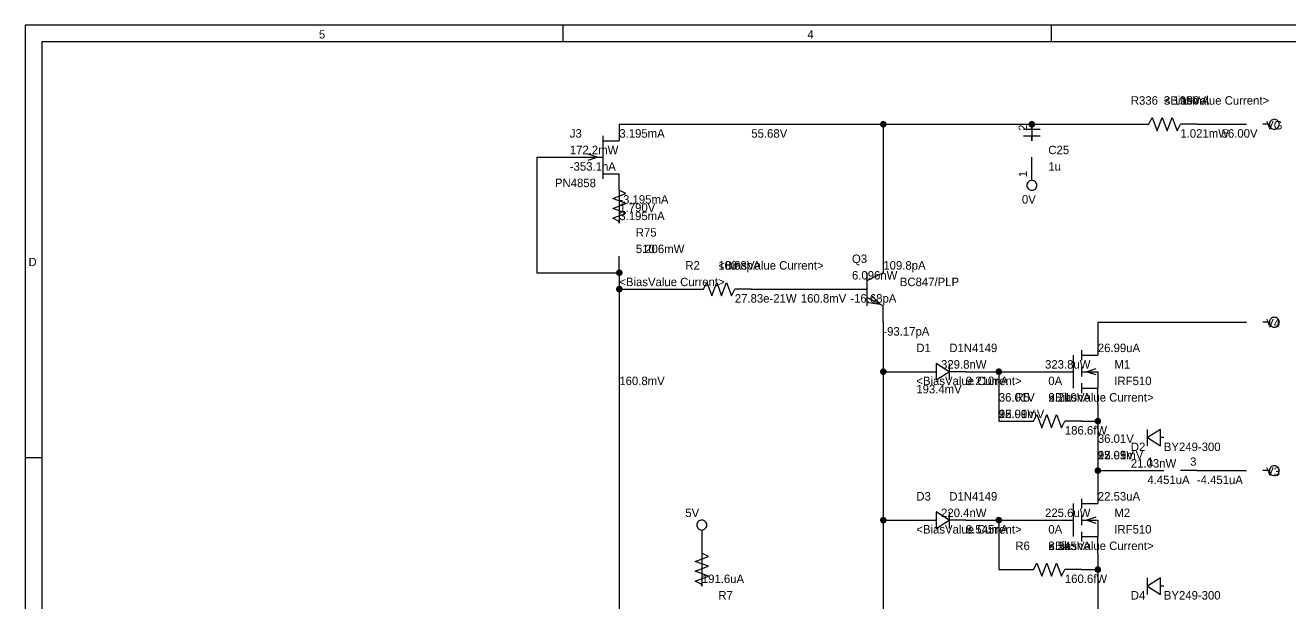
# Model space of a CAD drawing. Extents: x -0.1 to 15.2, y 0.1 to 9.8.
# Drawn here: x -0.1 to 7.56, y 6.3 to 9.8 of the extents above; entities that cross this region are included whole.
import ezdxf

# ---------------------------------------------------------------- set-up
doc = ezdxf.new("R2010")
doc.units = 0

msp = doc.modelspace()

# ---------------------------------------------------------------- linework, layer by layer
at = {"layer": 'PARTS'}
for p, q in [((3.5, 9.2), (3.5, 9.1)), ((6, 9.2), (6, 9.1)), ((6.6, 9.2), (6.7, 9.2)), ((7, 9.2), (6.9, 9.2)), ((3.2, 9), (3.3, 9)), ((6, 8.9), (6, 9)), ((3.5, 8.8), (3.5, 8.9)), ((3.5, 8.7), (3.5, 8.6)), ((3.5, 8.3), (3.5, 8.4)), ((5.1, 8.4), (5.1, 8.3)), ((3.9, 8.2), (4, 8.2)), ((4.3, 8.2), (4.2, 8.2)), ((4.9, 8.2), (5, 8.2)), ((5.1, 8), (5.1, 8.1)), ((6.4, 7.9), (6.4, 7.8)), ((5.3, 7.7), (5.4, 7.7)), ((5.6, 7.7), (5.5, 7.7)), ((6.1, 7.7), (6.2, 7.7)), ((6.4, 7.5), (6.4, 7.6)), ((5.9, 7.4), (6, 7.4)), ((6.3, 7.4), (6.2, 7.4)), ((6.7, 7.1), (6.8, 7.1)), ((7, 7.1), (6.9, 7.1)), ((6.4, 7), (6.4, 6.9)), ((5.3, 6.8), (5.4, 6.8)), ((5.6, 6.8), (5.5, 6.8)), ((6.1, 6.8), (6.2, 6.8)), ((6.4, 6.6), (6.4, 6.7)), ((4, 6.5), (4, 6.4)), ((5.9, 6.5), (6, 6.5)), ((6.3, 6.5), (6.2, 6.5))]:
    msp.add_line(p, q, dxfattribs=at)
for points in [[(6, 9.17), (6, 9.2)], [(6.7, 9.2), (6.71, 9.2)], [(6.71, 9.2), (6.73, 9.24)], [(6.73, 9.24), (6.76, 9.16)], [(6.76, 9.16), (6.79, 9.24)], [(6.79, 9.24), (6.82, 9.16)], [(6.82, 9.16), (6.85, 9.24)], [(6.85, 9.24), (6.88, 9.16)], [(6.88, 9.16), (6.9, 9.2)], [(7.44, 9.2), (7.4, 9.2)], [(3.4, 9.13), (3.4, 8.87)], [(5.95, 9.17), (6.05, 9.17)], [(5.95, 9.13), (6.05, 9.13)], [(6, 9.1), (6, 9.13)], [(3.4, 9.1), (3.5, 9.1)], [(3.3, 9), (3.4, 9)], [(3.31, 9.02), (3.37, 9), (3.31, 8.98)], [(3.4, 8.9), (3.5, 8.9)], [(6, 8.86), (6, 8.9)], [(3.46, 8.75), (3.54, 8.78)], [(3.54, 8.72), (3.46, 8.75)], [(3.54, 8.78), (3.5, 8.8)], [(3.46, 8.69), (3.54, 8.72)], [(3.54, 8.66), (3.46, 8.69)], [(3.46, 8.63), (3.54, 8.66)], [(3.5, 8.61), (3.46, 8.63)], [(3.5, 8.6), (3.5, 8.61)], [(5.1, 8.3), (5, 8.25)], [(5, 8.3), (5, 8.1)], [(4, 8.2), (4.01, 8.2)], [(4.01, 8.2), (4.03, 8.24)], [(4.03, 8.24), (4.06, 8.16)], [(4.06, 8.16), (4.09, 8.24)], [(4.09, 8.24), (4.12, 8.16)], [(4.12, 8.16), (4.15, 8.24)], [(4.15, 8.24), (4.18, 8.16)], [(4.18, 8.16), (4.2, 8.2)], [(5.1, 8.1), (5, 8.15)], [(5.01, 8.12), (5.08, 8.11), (5.03, 8.16)], [(7.44, 8), (7.4, 8)], [(6.3, 7.83), (6.3, 7.77)], [(5.42, 7.75), (5.42, 7.65), (5.5, 7.7), (5.42, 7.75)], [(5.5, 7.75), (5.5, 7.65)], [(6.25, 7.8), (6.25, 7.6)], [(6.3, 7.8), (6.4, 7.8)], [(5.4, 7.7), (5.42, 7.7)], [(6.2, 7.7), (6.25, 7.7)], [(6.3, 7.73), (6.3, 7.67)], [(6.3, 7.7), (6.4, 7.7)], [(6.39, 7.68), (6.33, 7.7), (6.39, 7.72)], [(6.4, 7.7), (6.4, 7.6)], [(6.3, 7.63), (6.3, 7.57)], [(6.3, 7.6), (6.4, 7.6)], [(6.01, 7.4), (6.03, 7.44)], [(6.03, 7.44), (6.06, 7.36)], [(6.06, 7.36), (6.09, 7.44)], [(6.09, 7.44), (6.12, 7.36)], [(6.12, 7.36), (6.15, 7.44)], [(6.15, 7.44), (6.18, 7.36)], [(6, 7.4), (6.01, 7.4)], [(6.18, 7.36), (6.2, 7.4)], [(6.78, 7.25), (6.78, 7.35), (6.7, 7.3), (6.78, 7.25)], [(6.7, 7.25), (6.7, 7.35)], [(6.8, 7.3), (6.78, 7.3)], [(7.44, 7.1), (7.4, 7.1)], [(6.25, 6.9), (6.25, 6.7)], [(6.3, 6.93), (6.3, 6.87)], [(6.3, 6.9), (6.4, 6.9)], [(5.42, 6.85), (5.42, 6.75), (5.5, 6.8), (5.42, 6.85)], [(5.5, 6.85), (5.5, 6.75)], [(6.3, 6.83), (6.3, 6.77)], [(6.39, 6.78), (6.33, 6.8), (6.39, 6.82)], [(5.4, 6.8), (5.42, 6.8)], [(6.2, 6.8), (6.25, 6.8)], [(6.3, 6.8), (6.4, 6.8)], [(6.4, 6.8), (6.4, 6.7)], [(4, 6.74), (4, 6.7)], [(6.3, 6.73), (6.3, 6.67)], [(6.3, 6.7), (6.4, 6.7)], [(4.04, 6.58), (4, 6.6)], [(3.96, 6.55), (4.04, 6.58)], [(4.04, 6.52), (3.96, 6.55)], [(3.96, 6.49), (4.04, 6.52)], [(6.01, 6.5), (6.03, 6.54)], [(6.03, 6.54), (6.06, 6.46)], [(6.06, 6.46), (6.09, 6.54)], [(6.09, 6.54), (6.12, 6.46)], [(6.12, 6.46), (6.15, 6.54)], [(6.15, 6.54), (6.18, 6.46)], [(4.04, 6.46), (3.96, 6.49)], [(3.96, 6.43), (4.04, 6.46)], [(6, 6.5), (6.01, 6.5)], [(6.18, 6.46), (6.2, 6.5)], [(6.78, 6.35), (6.78, 6.45), (6.7, 6.4), (6.78, 6.35)], [(6.7, 6.35), (6.7, 6.45)], [(4, 6.41), (3.96, 6.43)], [(4, 6.4), (4, 6.41)], [(6.8, 6.4), (6.78, 6.4)]]:
    msp.add_lwpolyline(points, dxfattribs=at)
for points in [[(7.5, 9.2, 0.0985), (7.4977, 9.2115, 0.0985), (7.4912, 9.2212, 0.0985), (7.4815, 9.2277, 0.0985), (7.47, 9.23, 0.0985), (7.4585, 9.2277, 0.0985), (7.4488, 9.2212, 0.0985), (7.4423, 9.2115, 0.0985), (7.44, 9.2, 0.0985), (7.4423, 9.1885, 0.0985), (7.4488, 9.1788, 0.0985), (7.4585, 9.1723, 0.0985), (7.47, 9.17, 0.0985), (7.4815, 9.1723, 0.0985), (7.4912, 9.1788, 0.0985), (7.4977, 9.1885, 0.0985)], [(6.03, 8.83, 0.0985), (6.0277, 8.8415, 0.0985), (6.0212, 8.8512, 0.0985), (6.0115, 8.8577, 0.0985), (6, 8.86, 0.0985), (5.9885, 8.8577, 0.0985), (5.9788, 8.8512, 0.0985), (5.9723, 8.8415, 0.0985), (5.97, 8.83, 0.0985), (5.9723, 8.8185, 0.0985), (5.9788, 8.8088, 0.0985), (5.9885, 8.8023, 0.0985), (6, 8.8, 0.0985), (6.0115, 8.8023, 0.0985), (6.0212, 8.8088, 0.0985), (6.0277, 8.8185, 0.0985)], [(7.5, 8, 0.0985), (7.4977, 8.0115, 0.0985), (7.4912, 8.0212, 0.0985), (7.4815, 8.0277, 0.0985), (7.47, 8.03, 0.0985), (7.4585, 8.0277, 0.0985), (7.4488, 8.0212, 0.0985), (7.4423, 8.0115, 0.0985), (7.44, 8, 0.0985), (7.4423, 7.9885, 0.0985), (7.4488, 7.9788, 0.0985), (7.4585, 7.9723, 0.0985), (7.47, 7.97, 0.0985), (7.4815, 7.9723, 0.0985), (7.4912, 7.9788, 0.0985), (7.4977, 7.9885, 0.0985)], [(7.5, 7.1, 0.0985), (7.4977, 7.1115, 0.0985), (7.4912, 7.1212, 0.0985), (7.4815, 7.1277, 0.0985), (7.47, 7.13, 0.0985), (7.4585, 7.1277, 0.0985), (7.4488, 7.1212, 0.0985), (7.4423, 7.1115, 0.0985), (7.44, 7.1, 0.0985), (7.4423, 7.0885, 0.0985), (7.4488, 7.0788, 0.0985), (7.4585, 7.0723, 0.0985), (7.47, 7.07, 0.0985), (7.4815, 7.0723, 0.0985), (7.4912, 7.0788, 0.0985), (7.4977, 7.0885, 0.0985)], [(4.03, 6.77, 0.0985), (4.0277, 6.7815, 0.0985), (4.0212, 6.7912, 0.0985), (4.0115, 6.7977, 0.0985), (4, 6.8, 0.0985), (3.9885, 6.7977, 0.0985), (3.9788, 6.7912, 0.0985), (3.9723, 6.7815, 0.0985), (3.97, 6.77, 0.0985), (3.9723, 6.7585, 0.0985), (3.9788, 6.7488, 0.0985), (3.9885, 6.7423, 0.0985), (4, 6.74, 0.0985), (4.0115, 6.7423, 0.0985), (4.0212, 6.7488, 0.0985), (4.0277, 6.7585, 0.0985)]]:
    msp.add_lwpolyline(points, format="xyb", close=True, dxfattribs=at)
at = {"layer": 'TITLE'}
for points in [[(-0.1, 0.1), (15.1, 0.1), (15.1, 9.8), (-0.1, 9.8)], [(0, 0.2), (15, 0.2), (15, 9.7), (0, 9.7)]]:
    msp.add_lwpolyline(points, close=True, dxfattribs=at)
for points in [[(3.16, 9.7), (3.16, 9.8)], [(6.12, 9.7), (6.12, 9.8)], [(-0.1, 7.18), (0, 7.18)]]:
    msp.add_lwpolyline(points, dxfattribs=at)
at = {"layer": 'WIRE'}
for points in [[(3.5, 9.2), (5.1, 9.2)], [(5.1, 9.2), (6, 9.2)], [(5.1, 9.2), (5.1, 8.4)], [(6, 9.2), (6.6, 9.2)], [(7, 9.2), (7.3, 9.2)], [(3, 9), (3, 8.3)], [(3, 9), (3.2, 9)], [(3.5, 8.8), (3.5, 8.7)], [(3, 8.3), (3.5, 8.3)], [(3.5, 8.3), (3.5, 8.2)], [(3.5, 8.2), (3.9, 8.2)], [(3.5, 8.2), (3.5, 5.9)], [(4.3, 8.2), (4.9, 8.2)], [(5.1, 8), (5.1, 7.7)], [(6.4, 8), (7.3, 8)], [(6.4, 8), (6.4, 7.9)], [(5.1, 7.7), (5.3, 7.7)], [(5.1, 7.7), (5.1, 6.8)], [(5.6, 7.7), (5.8, 7.7)], [(5.8, 7.7), (6.1, 7.7)], [(5.8, 7.7), (5.8, 7.4)], [(6.4, 7.5), (6.4, 7.4)], [(5.8, 7.4), (5.9, 7.4)], [(6.3, 7.4), (6.4, 7.4)], [(6.4, 7.4), (6.4, 7.1)], [(6.4, 7.1), (6.7, 7.1)], [(6.4, 7.1), (6.4, 7)], [(7, 7.1), (7.3, 7.1)], [(5.1, 6.8), (5.3, 6.8)], [(5.1, 6.8), (5.1, 5.9)], [(5.6, 6.8), (5.8, 6.8)], [(5.8, 6.8), (6.1, 6.8)], [(5.8, 6.8), (5.8, 6.5)], [(4, 6.7), (4, 6.5)], [(6.4, 6.6), (6.4, 6.5)], [(5.8, 6.5), (5.9, 6.5)], [(6.3, 6.5), (6.4, 6.5)], [(6.4, 6.5), (6.4, 6.2)]]:
    msp.add_lwpolyline(points, dxfattribs=at)
at = {"layer": 'WIRE', "const_width": 0.02}
for points in [[(5.09, 9.2, 1), (5.11, 9.2, 1)], [(5.99, 9.2, 1), (6.01, 9.2, 1)], [(3.49, 8.3, 1), (3.51, 8.3, 1)], [(3.49, 8.2, 1), (3.51, 8.2, 1)], [(5.09, 7.7, 1), (5.11, 7.7, 1)], [(5.79, 7.7, 1), (5.81, 7.7, 1)], [(6.39, 7.4, 1), (6.41, 7.4, 1)], [(6.39, 7.1, 1), (6.41, 7.1, 1)], [(5.09, 6.8, 1), (5.11, 6.8, 1)], [(5.79, 6.8, 1), (5.81, 6.8, 1)], [(6.39, 6.5, 1), (6.41, 6.5, 1)]]:
    msp.add_lwpolyline(points, format="xyb", close=True, dxfattribs=at)

# ---------------------------------------------------------------- texts
at = {"layer": 'PARTS'}
for s, height, p in [('3.195mA', 0.0514, (6.8, 9.3186)), ('<BiasValue Current>', 0.0514, (6.8, 9.3186)), ('3.195mA', 0.0514, (3.5, 9.1186)), ('-353.1nA', 0.0514, (3.2, 8.9186)), ('-3.195mA', 0.0514, (3.5, 8.7186)), ('3.195mA', 0.0514, (3.5, 8.6186)), ('<BiasValue Current>', 0.0514, (4.1, 8.3186)), ('16.68pA', 0.0514, (4.1, 8.3186)), ('109.8pA', 0.0514, (5.1, 8.3186)), ('<BiasValue Current>', 0.0514, (3.5, 8.2186)), ('-16.68pA', 0.0514, (4.9, 8.1186)), ('-93.17pA', 0.0514, (5.1, 7.9186)), ('26.99uA', 0.0514, (6.4, 7.8186)), ('<BiasValue Current>', 0.0514, (5.3, 7.6186)), ('9.210nA', 0.0514, (5.6, 7.6186)), ('0A', 0.0514, (6.1, 7.6186)), ('9.210nA', 0.0514, (6.1, 7.5186)), ('<BiasValue Current>', 0.0514, (6.1, 7.5186)), ('1', 0.05, (6.7, 7.13)), ('3', 0.05, (6.96, 7.13)), ('4.451uA', 0.0514, (6.7, 7.0186)), ('-4.451uA', 0.0514, (7, 7.0186)), ('22.53uA', 0.0514, (6.4, 6.9186)), ('<BiasValue Current>', 0.0514, (5.3, 6.7186)), ('8.545nA', 0.0514, (5.6, 6.7186)), ('0A', 0.0514, (6.1, 6.7186)), ('8.545nA', 0.0514, (6.1, 6.6186)), ('<BiasValue Current>', 0.0514, (6.1, 6.6186)), ('191.6uA', 0.0514, (4, 6.4186))]:
    msp.add_text(s, height=height, dxfattribs=at).set_placement(p)
for s, p in [('2', (5.97, 9.16)), ('1', (5.97, 8.88))]:
    msp.add_text(s, height=0.05, rotation=90, dxfattribs=at).set_placement(p)
at = {"layer": 'PARTTEXT'}
for s, p in [('R336', (6.6, 9.3186)), ('100', (6.9, 9.3186)), ('VG', (7.42, 9.1686)), ('J3', (3.2, 9.1186)), ('1.021mW', (6.9, 9.1186)), ('172.2mW', (3.2, 9.0186)), ('C25', (6.1, 9.0186)), ('1u', (6.1, 8.9186)), ('PN4858', (3.11, 8.8186)), ('0V', (5.94, 8.7186)), ('R75', (3.6, 8.5186)), ('510', (3.6, 8.4186)), ('5.206mW', (3.6, 8.4186)), ('R2', (3.9, 8.3186)), ('100', (4.1, 8.3186)), ('Q3', (4.91, 8.3586)), ('6.096nW', (4.91, 8.2586)), ('BC847/PLP', (5.2, 8.2186)), ('27.83e-21W', (4.2, 8.1186)), ('V4', (7.42, 7.9686)), ('D1', (5.3, 7.8186)), ('D1N4149', (5.5, 7.8186)), ('329.8nW', (5.45, 7.7186)), ('323.8uW', (6.08, 7.7186)), ('M1', (6.5, 7.7186)), ('IRF510', (6.5, 7.6186)), ('R5', (5.9, 7.5186)), ('2.2k', (6.1, 7.5186)), ('186.6fW', (6.2, 7.3186)), ('D2', (6.6, 7.2186)), ('BY249-300', (6.8, 7.2186)), ('21.03nW', (6.6, 7.1186)), ('V3', (7.42, 7.0686)), ('D3', (5.3, 6.9186)), ('D1N4149', (5.5, 6.9186)), ('5V', (3.9, 6.8186)), ('220.4nW', (5.45, 6.8186)), ('225.6uW', (6.08, 6.8186)), ('M2', (6.5, 6.8186)), ('IRF510', (6.5, 6.7186)), ('R6', (5.9, 6.6186)), ('2.2k', (6.1, 6.6186)), ('160.6fW', (6.2, 6.4186)), ('R7', (4.1, 6.3186)), ('D4', (6.6, 6.3186)), ('BY249-300', (6.8, 6.3186))]:
    msp.add_text(s, height=0.0514, dxfattribs=at).set_placement(p)
at = {"layer": 'TITLE'}
for s, p in [('5', (1.68, 9.72)), ('4', (4.64, 9.72)), ('D', (-0.08, 8.34))]:
    msp.add_text(s, height=0.05, dxfattribs=at).set_placement(p)
at = {"layer": 'WIRETEXT'}
for s, p in [('55.68V', (4.3, 9.1186)), ('56.00V', (7.15, 9.1186)), ('1.790V', (3.5, 8.6686)), ('160.8mV', (4.6, 8.1186)), ('160.8mV', (3.5, 7.6186)), ('193.4mV', (5.3, 7.5686)), ('36.01V', (5.8, 7.5186)), ('98.00mV', (5.8, 7.4186)), ('25.99V', (5.8, 7.4186)), ('12.01V', (5.8, 7.4186)), ('36.01V', (6.4, 7.2686)), ('97.95mV', (6.4, 7.1686)), ('25.99V', (6.4, 7.1686)), ('12.01V', (6.4, 7.1686))]:
    msp.add_text(s, height=0.0514, dxfattribs=at).set_placement(p)

doc.saveas('drawing.dxf')
